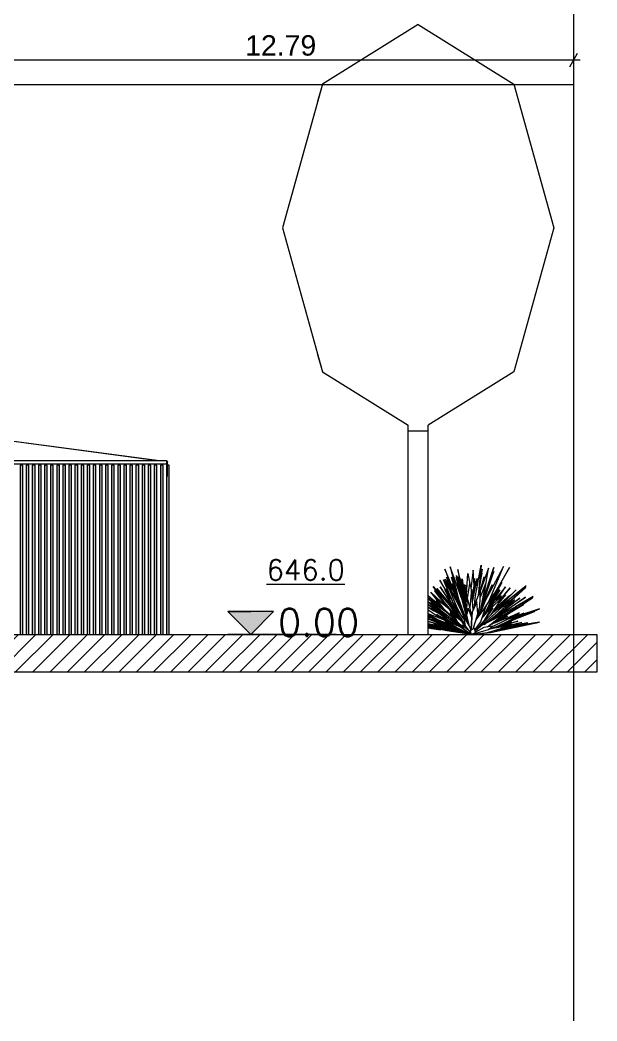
# Model space of a CAD drawing. Header units: millimetres. Extents: x 476571643 to 477489869, y 4620928210 to 4621294454.
# Drawn here: x 477421337 to 477429853, y 4621027485 to 4621042254 of the extents above; entities that cross this region are included whole.
import ezdxf

# ---------------------------------------------------------------- set-up
doc = ezdxf.new("R2010")
doc.units = ezdxf.units.MM
doc.header["$MEASUREMENT"] = 0
doc.set_wipeout_variables(frame=1)
doc.linetypes.add('Wipeout_Contour', pattern=[1000, 0, -1000])
for name, color, linetype, lineweight in [('0_Pen_No__1_Pen_No__250', 7, 'Continuous', 0), ('0_Pen_No__250_Pen_No__142', 142, 'Continuous', 0), ('2D Drafting - General_Pen_No__7_Pen_No__250', 7, 'Continuous', 0), ('2D Drafting - General_Pen_No__7_Pen_No__7', 7, 'Continuous', 0), ('New_._Pen_No__1', 1, 'Continuous', 0), ('New_2D Drafting - General_Pen_No__30_Pen_No__9_Pen_No__9_Pen_No__255', 255, 'Continuous', 0), ('New_2D Drafting - General_Pen_No__30_Pen_No__9_Pen_No__9_Pen_No__7', 7, 'Continuous', 0), ('New_Interior - Furniture _Pen_No__250', 7, 'Continuous', 0), ('New_Interior - Furniture _Pen_No__7', 7, 'Continuous', 0), ('New_Structural - Bearing_Pen_No__1', 1, 'Continuous', 0), ('New_Structural - Bearing_Pen_No__7', 7, 'Continuous', 0), ('zoma_Pen_No__1', 1, 'Continuous', 0), ('zoma_Pen_No__1_Pen_No__142', 142, 'Continuous', 0)]:
    doc.layers.add(name, color=color, linetype=linetype, lineweight=lineweight)
doc.layers.add('New_Interior - Furniture', color=7, linetype='Continuous')
doc.layers.add('zoma', color=7, linetype='Continuous')
doc.styles.add('GENERATED_STYLE_2', font='arial.ttf')
doc.linetypes.add('Break', pattern='A,0,[1,a-5 saxl бѓ’бѓђбѓ¦бѓ”бѓ‘бѓ”бѓ‘бѓ\x98_1.Shx,S=15.679026,R=0,X=0,Y=0],-1975.557214,0', length=1975.557214)
doc.dimstyles.new('GENERATED_STYLE__5', dxfattribs={"dimtxt": 300, "dimasz": 152, "dimexe": 0.18, "dimexo": 3, "dimgap": 0.09, "dimtad": 1, "dimtih": 1, "dimtoh": 1, "dimlfac": 0.001, "dimzin": 0, "dimdsep": 46, "dimtxsty": 'GENERATED_STYLE_2', "dimblk": 'ARROWHEAD_2', "dimblk1": 'ARROWHEAD_2', "dimblk2": 'ARROWHEAD_2', "dimcen": 0.09, "dimclrd": 1, "dimclre": 1, "dimclrt": 1, "dimadec": 0, "dimazin": 0, "dimtfac": 1, "dimtdec": 4, "dimtmove": 0, "dimatfit": 3, "dimfxl": 1, "dimtolj": 1, "dimtzin": 0, "dimarcsym": 0})

# ---------------------------------------------------------------- blocks, each defined once
blk = doc.blocks.new('*D1729', base_point=(476844527, 4621385791))
at = {"layer": 'zoma_Pen_No__1', "color": 1, "linetype": 'Continuous', "lineweight": 0, "transparency": 16777216}
for p, q in [((477420897, 4621041765), (477420782, 4621041565)), ((477420840, 4621041515), (477420840, 4621041815)), ((477429451, 4621041565), (477429567, 4621041765)), ((477429509, 4621041515), (477429509, 4621041815)), ((477420742, 4621041665), (477420840, 4621041665)), ((477420840, 4621041665), (477429509, 4621041665)), ((477429509, 4621041665), (477429607, 4621041665))]:
    blk.add_line(p, q, dxfattribs=at)
at = {"layer": 'zoma_Pen_No__1', "color": 1, "lineweight": 0, "transparency": 16777216, "insert": (477424661, 4621041725), "char_height": 300, "attachment_point": 7, "style": 'GENERATED_STYLE_2'}
blk.add_mtext('\\A1;{\\pql;\\fArial CYR|b0|i0|c204|p34;12.79}', dxfattribs=at)
blk = doc.blocks.new('ARROWHEAD_2')
at = {"color": 0, "linetype": 'Continuous', "lineweight": 0}
for p, q in [((0, 0), (-1, 0)), ((-0.378, -0.655), (0.378, 0.655))]:
    blk.add_line(p, q, dxfattribs=at)

msp = doc.modelspace()

# ---------------------------------------------------------------- hatches: boundary and pattern name
at = {"layer": '0_Pen_No__250_Pen_No__142', "linetype": 'Continuous', "lineweight": 0}
msp.add_hatch(color=142, dxfattribs=at).paths.add_polyline_path([(477424742.644, 4621033187.156), (477425080.172, 4621033524.85), (477424404.95, 4621033524.685)])
at = {"layer": '2D Drafting - General_Pen_No__7_Pen_No__7', "linetype": 'Continuous', "lineweight": 0}
h = msp.add_hatch(dxfattribs=at)
h.set_pattern_fill('MASONRY_BLOCK', style=0, pattern_type=2)
h.set_pattern_definition([(45, (476844527.15, 4621385791.04), (-127.279217, 127.279217), [])])
h.paths.add_polyline_path([(477397447.492, 4621030330.28), (477397447.492, 4621030887.514), (477403139.915, 4621030886.115), (477420839.514, 4621033186.771), (477429853.107, 4621033186.771), (477429853.107, 4621032629.786), (477420818.788, 4621032629.786), (477403139.717, 4621030330.273)])
at = {"layer": 'New_2D Drafting - General_Pen_No__30_Pen_No__9_Pen_No__9_Pen_No__255', "linetype": 'Continuous', "lineweight": 0}
for points in [[(477421378.56, 4621035686.115), (477421338.56, 4621035686.115), (477421338.56, 4621033186.127), (477421378.56, 4621033186.127)], [(477421468.56, 4621035686.115), (477421428.56, 4621035686.115), (477421428.56, 4621033186.127), (477421468.56, 4621033186.127)], [(477421558.56, 4621035686.115), (477421518.56, 4621035686.115), (477421518.56, 4621033186.127), (477421558.56, 4621033186.127)], [(477421648.56, 4621035686.115), (477421608.56, 4621035686.115), (477421608.56, 4621033186.127), (477421648.56, 4621033186.127)], [(477421738.56, 4621035686.115), (477421698.56, 4621035686.115), (477421698.56, 4621033186.127), (477421738.56, 4621033186.127)], [(477421828.56, 4621035686.115), (477421788.56, 4621035686.115), (477421788.56, 4621033186.127), (477421828.56, 4621033186.127)], [(477421918.56, 4621035686.115), (477421878.56, 4621035686.115), (477421878.56, 4621033186.127), (477421918.56, 4621033186.127)], [(477422008.56, 4621035686.115), (477421968.56, 4621035686.115), (477421968.56, 4621033186.127), (477422008.56, 4621033186.127)], [(477422098.56, 4621035686.115), (477422058.56, 4621035686.115), (477422058.56, 4621033186.127), (477422098.56, 4621033186.127)], [(477422188.56, 4621035686.115), (477422148.56, 4621035686.115), (477422148.56, 4621033186.127), (477422188.56, 4621033186.127)], [(477422278.56, 4621035686.115), (477422238.56, 4621035686.115), (477422238.56, 4621033186.127), (477422278.56, 4621033186.127)], [(477422368.56, 4621035686.115), (477422328.56, 4621035686.115), (477422328.56, 4621033186.127), (477422368.56, 4621033186.127)], [(477422458.56, 4621035686.115), (477422418.56, 4621035686.115), (477422418.56, 4621033186.127), (477422458.56, 4621033186.127)], [(477422548.56, 4621035686.115), (477422508.56, 4621035686.115), (477422508.56, 4621033186.127), (477422548.56, 4621033186.127)], [(477422638.56, 4621035686.115), (477422598.56, 4621035686.115), (477422598.56, 4621033186.127), (477422638.56, 4621033186.127)], [(477422728.56, 4621035686.115), (477422688.56, 4621035686.115), (477422688.56, 4621033186.127), (477422728.56, 4621033186.127)], [(477422818.56, 4621035686.115), (477422778.56, 4621035686.115), (477422778.56, 4621033186.127), (477422818.56, 4621033186.127)], [(477422908.56, 4621035686.115), (477422868.56, 4621035686.115), (477422868.56, 4621033186.127), (477422908.56, 4621033186.127)], [(477422998.56, 4621035686.115), (477422958.56, 4621035686.115), (477422958.56, 4621033186.127), (477422998.56, 4621033186.127)], [(477423088.56, 4621035686.115), (477423048.56, 4621035686.115), (477423048.56, 4621033186.127), (477423088.56, 4621033186.127)], [(477423178.56, 4621035686.115), (477423138.56, 4621035686.115), (477423138.56, 4621033186.127), (477423178.56, 4621033186.127)], [(477423268.56, 4621035686.115), (477423228.56, 4621035686.115), (477423228.56, 4621033186.127), (477423268.56, 4621033186.127)], [(477423358.56, 4621035686.115), (477423318.56, 4621035686.115), (477423318.56, 4621033186.127), (477423358.56, 4621033186.127)]]:
    msp.add_hatch(color=255, dxfattribs=at).paths.add_polyline_path(points)

# ---------------------------------------------------------------- linework, layer by layer
at = {"layer": '0_Pen_No__1_Pen_No__250', "color": 7, "linetype": 'Continuous', "lineweight": 0, "flags": 128}
for points in [[(477424742.644, 4621033187.156), (477424404.95, 4621033524.685), (477424742.561, 4621033524.767)], [(477424742.644, 4621033187.156), (477425080.172, 4621033524.85), (477424742.561, 4621033524.767)], [(477426005.033, 4621033187.464), (477424405.033, 4621033187.074)]]:
    msp.add_lwpolyline(points, dxfattribs=at)
at = {"layer": '0_Pen_No__250_Pen_No__142', "color": 142, "linetype": 'Continuous', "lineweight": 0, "flags": 128}
msp.add_lwpolyline([(477424742.644, 4621033187.156), (477425080.172, 4621033524.85), (477424404.95, 4621033524.685)], close=True, dxfattribs=at)
at = {"layer": '2D Drafting - General_Pen_No__7_Pen_No__250', "color": 7, "linetype": 'Continuous', "lineweight": 0, "flags": 128}
msp.add_lwpolyline([(477397447.492, 4621030330.28), (477397447.492, 4621030887.514), (477403139.915, 4621030886.115), (477420839.514, 4621033186.771), (477429853.107, 4621033186.771), (477429853.107, 4621032629.786), (477420818.788, 4621032629.786), (477403139.717, 4621030330.273)], close=True, dxfattribs=at)
at = {"layer": 'New_2D Drafting - General_Pen_No__30_Pen_No__9_Pen_No__9_Pen_No__7', "color": 7, "linetype": 'Continuous', "lineweight": 0, "flags": 128}
for points in [[(477421378.56, 4621035686.115), (477421338.56, 4621035686.115), (477421338.56, 4621033186.127), (477421378.56, 4621033186.127)], [(477421468.56, 4621035686.115), (477421428.56, 4621035686.115), (477421428.56, 4621033186.127), (477421468.56, 4621033186.127)], [(477421558.56, 4621035686.115), (477421518.56, 4621035686.115), (477421518.56, 4621033186.127), (477421558.56, 4621033186.127)], [(477421648.56, 4621035686.115), (477421608.56, 4621035686.115), (477421608.56, 4621033186.127), (477421648.56, 4621033186.127)], [(477421738.56, 4621035686.115), (477421698.56, 4621035686.115), (477421698.56, 4621033186.127), (477421738.56, 4621033186.127)], [(477421828.56, 4621035686.115), (477421788.56, 4621035686.115), (477421788.56, 4621033186.127), (477421828.56, 4621033186.127)], [(477421918.56, 4621035686.115), (477421878.56, 4621035686.115), (477421878.56, 4621033186.127), (477421918.56, 4621033186.127)], [(477422008.56, 4621035686.115), (477421968.56, 4621035686.115), (477421968.56, 4621033186.127), (477422008.56, 4621033186.127)], [(477422098.56, 4621035686.115), (477422058.56, 4621035686.115), (477422058.56, 4621033186.127), (477422098.56, 4621033186.127)], [(477422188.56, 4621035686.115), (477422148.56, 4621035686.115), (477422148.56, 4621033186.127), (477422188.56, 4621033186.127)], [(477422278.56, 4621035686.115), (477422238.56, 4621035686.115), (477422238.56, 4621033186.127), (477422278.56, 4621033186.127)], [(477422368.56, 4621035686.115), (477422328.56, 4621035686.115), (477422328.56, 4621033186.127), (477422368.56, 4621033186.127)], [(477422458.56, 4621035686.115), (477422418.56, 4621035686.115), (477422418.56, 4621033186.127), (477422458.56, 4621033186.127)], [(477422548.56, 4621035686.115), (477422508.56, 4621035686.115), (477422508.56, 4621033186.127), (477422548.56, 4621033186.127)], [(477422638.56, 4621035686.115), (477422598.56, 4621035686.115), (477422598.56, 4621033186.127), (477422638.56, 4621033186.127)], [(477422728.56, 4621035686.115), (477422688.56, 4621035686.115), (477422688.56, 4621033186.127), (477422728.56, 4621033186.127)], [(477422818.56, 4621035686.115), (477422778.56, 4621035686.115), (477422778.56, 4621033186.127), (477422818.56, 4621033186.127)], [(477422908.56, 4621035686.115), (477422868.56, 4621035686.115), (477422868.56, 4621033186.127), (477422908.56, 4621033186.127)], [(477422998.56, 4621035686.115), (477422958.56, 4621035686.115), (477422958.56, 4621033186.127), (477422998.56, 4621033186.127)], [(477423088.56, 4621035686.115), (477423048.56, 4621035686.115), (477423048.56, 4621033186.127), (477423088.56, 4621033186.127)], [(477423178.56, 4621035686.115), (477423138.56, 4621035686.115), (477423138.56, 4621033186.127), (477423178.56, 4621033186.127)], [(477423268.56, 4621035686.115), (477423228.56, 4621035686.115), (477423228.56, 4621033186.127), (477423268.56, 4621033186.127)], [(477423358.56, 4621035686.115), (477423318.56, 4621035686.115), (477423318.56, 4621033186.127), (477423358.56, 4621033186.127)]]:
    msp.add_lwpolyline(points, close=True, dxfattribs=at)
at = {"layer": 'New_Interior - Furniture _Pen_No__250', "color": 7, "linetype": 'Continuous', "lineweight": 0}
for p, q in [((477421017.8, 4621036071.607), (477423396.249, 4621035756.118)), ((477421019.302, 4621036068.381), (477423373.434, 4621035756.118))]:
    msp.add_line(p, q, dxfattribs=at)
at = {"layer": 'New_Interior - Furniture _Pen_No__7', "color": 7, "linetype": 'Continuous', "lineweight": 0}
for p, q in [((477427213.795, 4621042186.115), (477425799.582, 4621041307.436)), ((477427213.795, 4621042186.115), (477428628.009, 4621041307.436)), ((477425799.582, 4621041307.436), (477425213.795, 4621039186.115)), ((477425799.582, 4621041307.436), (477425729.652, 4621041054.198)), ((477428628.009, 4621041307.436), (477429213.795, 4621039186.115)), ((477425213.795, 4621039186.115), (477425799.582, 4621037064.795)), ((477429213.795, 4621039186.115), (477428628.009, 4621037064.795)), ((477425729.652, 4621037318.032), (477425799.582, 4621037064.795)), ((477425799.582, 4621037064.795), (477427068.315, 4621036276.505)), ((477428628.009, 4621037064.795), (477427359.276, 4621036276.505)), ((477427063.795, 4621036186.115), (477427068.315, 4621036276.505)), ((477427363.795, 4621036186.115), (477427359.276, 4621036276.505)), ((477427066.074, 4621036186.115), (477427063.795, 4621036186.115)), ((477427063.795, 4621033186.115), (477427063.795, 4621036186.115)), ((477427072.841, 4621036186.115), (477427066.074, 4621036186.115)), ((477427083.891, 4621036186.115), (477427072.841, 4621036186.115)), ((477427098.889, 4621036186.115), (477427083.891, 4621036186.115)), ((477427117.377, 4621036186.115), (477427098.889, 4621036186.115)), ((477427138.795, 4621036186.115), (477427117.377, 4621036186.115)), ((477427162.492, 4621036186.115), (477427138.795, 4621036186.115)), ((477427187.748, 4621036186.115), (477427162.492, 4621036186.115)), ((477427213.795, 4621036186.115), (477427187.748, 4621036186.115)), ((477427239.842, 4621036186.115), (477427213.795, 4621036186.115)), ((477427265.098, 4621036186.115), (477427239.842, 4621036186.115)), ((477427288.795, 4621036186.115), (477427265.098, 4621036186.115)), ((477427310.213, 4621036186.115), (477427288.795, 4621036186.115)), ((477427328.702, 4621036186.115), (477427310.213, 4621036186.115)), ((477427343.699, 4621036186.115), (477427328.702, 4621036186.115)), ((477427354.749, 4621036186.115), (477427343.699, 4621036186.115)), ((477427361.516, 4621036186.115), (477427354.749, 4621036186.115)), ((477427363.795, 4621036186.115), (477427361.516, 4621036186.115)), ((477427363.795, 4621033186.115), (477427363.795, 4621036186.115)), ((477427861.161, 4621033696.82), (477427686.986, 4621034187.437)), ((477427686.986, 4621034187.437), (477427810.448, 4621033712.255)), ((477428058.364, 4621033756.433), (477428145.974, 4621034209.841)), ((477428145.974, 4621034209.841), (477428101.123, 4621033764.522)), ((477428330.968, 4621034174.642), (477428171.25, 4621033712.671)), ((477428173.067, 4621033700.872), (477428330.968, 4621034174.642)), ((477428474.329, 4621034192.627), (477428203.733, 4621033682.99)), ((477428259.78, 4621033683.23), (477428474.329, 4621034192.627)), ((477428560.347, 4621034177.245), (477428372.952, 4621033850.288)), ((477428388.186, 4621033873.575), (477428560.347, 4621034177.245)), ((477427737.136, 4621033851.115), (477427609.064, 4621034152.782)), ((477427609.064, 4621034152.782), (477427715.921, 4621033867.151)), ((477427812.361, 4621033675.724), (477427631.083, 4621034035.549)), ((477427631.083, 4621034035.549), (477427709.029, 4621033814.785)), ((477427841.11, 4621033580.196), (477427704.851, 4621034032.949)), ((477427704.851, 4621034032.949), (477427773, 4621033856.384)), ((477427867.492, 4621033722.484), (477427774.123, 4621034029.221)), ((477427774.123, 4621034029.221), (477427824.069, 4621033801.3)), ((477427804.912, 4621033928.075), (477427781.681, 4621034056.557)), ((477427781.681, 4621034056.557), (477427845.322, 4621033851.93)), ((477427897.221, 4621033741.329), (477427796.916, 4621034145.425)), ((477427796.916, 4621034145.425), (477427865.701, 4621033728.368)), ((477427810.766, 4621033963.039), (477427801.418, 4621034039.991)), ((477427801.418, 4621034039.991), (477427826.812, 4621033964.161)), ((477427928.531, 4621033778.514), (477427947.995, 4621034089.766)), ((477427947.995, 4621034089.766), (477427974.42, 4621033933.657)), ((477428025.033, 4621034136.684), (477427990.034, 4621033867.586)), ((477428040.223, 4621033912.246), (477428025.033, 4621034136.684)), ((477428104.907, 4621033774.699), (477428158.845, 4621034150.693)), ((477428109.607, 4621033787.341), (477428155.142, 4621034092.988)), ((477428158.845, 4621034150.693), (477428119.976, 4621033951.713)), ((477428252.52, 4621034164.341), (477428134.898, 4621033838.959)), ((477428135.134, 4621033843.414), (477428189.416, 4621034037.125)), ((477428155.142, 4621034092.988), (477428139.628, 4621034016.738)), ((477428189.416, 4621034037.125), (477428173.49, 4621033945.717)), ((477428173.969, 4621033651.818), (477428328.628, 4621034118.364)), ((477428182.29, 4621033744.603), (477428252.52, 4621034164.341)), ((477428328.628, 4621034118.364), (477428204.425, 4621033794.957)), ((477427612.883, 4621033648.355), (477427435.029, 4621033897.176)), ((477427435.029, 4621033897.176), (477427670.191, 4621033624.998)), ((477427694.482, 4621033717.189), (477427534.482, 4621033991.729)), ((477427534.482, 4621033991.729), (477427662.107, 4621033764.623)), ((477427711.113, 4621033636.639), (477427539.285, 4621033892.388)), ((477427539.285, 4621033892.388), (477427710.963, 4621033614.987)), ((477427735.682, 4621033642.906), (477427588.315, 4621033994.076)), ((477427588.315, 4621033994.076), (477427676.132, 4621033845.885)), ((477427839.063, 4621033566.353), (477427611.142, 4621034001.8)), ((477427611.142, 4621034001.8), (477427784.553, 4621033585.773)), ((477427667.603, 4621033932.114), (477427636.243, 4621033993.22)), ((477427636.243, 4621033993.22), (477427688.98, 4621033853.088)), ((477427773.366, 4621033805.294), (477427713.242, 4621033934.937)), ((477427713.242, 4621033934.937), (477427754.255, 4621033791.059)), ((477427832.173, 4621034003.386), (477427831.505, 4621034012.165)), ((477427831.505, 4621034012.165), (477427882.063, 4621033857.476)), ((477427899.976, 4621033677.762), (477427843.412, 4621033890.569)), ((477427843.412, 4621033890.569), (477427880.869, 4621033662.983)), ((477427882.109, 4621033905.755), (477427862.595, 4621034006.646)), ((477427862.595, 4621034006.646), (477427902.927, 4621033697.606)), ((477427932.947, 4621033670.23), (477427881.454, 4621033912.307)), ((477427881.454, 4621033912.307), (477427925.26, 4621033474.305)), ((477427917.584, 4621033839.747), (477427899.583, 4621033926.226)), ((477427899.583, 4621033926.226), (477427904.759, 4621033815.701)), ((477427921.299, 4621033914.336), (477427916.601, 4621033820.021)), ((477427933.826, 4621033863.186), (477427921.299, 4621033914.336)), ((477427941.838, 4621033721.095), (477427975.158, 4621033938.468)), ((477427975.158, 4621033938.468), (477427998.925, 4621033825.221)), ((477428064.653, 4621033975.641), (477428013.04, 4621033757.965)), ((477428014.729, 4621033765.088), (477428048.466, 4621033959.831)), ((477428016.674, 4621033670.471), (477428083.983, 4621034013.219)), ((477428037.361, 4621033954.533), (477428046.873, 4621034013.708)), ((477428046.873, 4621034013.708), (477428050.715, 4621033916.859)), ((477428048.466, 4621033959.831), (477428050.219, 4621033914.766)), ((477428067.432, 4621033928.942), (477428064.653, 4621033975.641)), ((477428083.983, 4621034013.219), (477428081.662, 4621033877.006)), ((477428207.923, 4621033937.165), (477428129.469, 4621033736.211)), ((477428143.574, 4621033576.573), (477428207.923, 4621033937.165)), ((477428160.727, 4621033601.547), (477428305.773, 4621033918.392)), ((477428446.959, 4621033956.184), (477428212.498, 4621033516.573)), ((477428305.773, 4621033918.392), (477428242.909, 4621033756.772)), ((477428243.796, 4621033575.942), (477428405.92, 4621033900.684)), ((477428500.842, 4621033888.751), (477428307.528, 4621033650.468)), ((477428405.92, 4621033900.684), (477428328.487, 4621033782.319)), ((477428371.748, 4621033684.412), (477428500.842, 4621033888.751)), ((477428385.838, 4621033860.46), (477428446.959, 4621033956.184)), ((477428805.852, 4621033905.54), (477428385.958, 4621033567.329)), ((477428574.032, 4621033876.612), (477428418.774, 4621033700.423)), ((477428455.886, 4621033728.294), (477428574.032, 4621033876.612)), ((477428608.328, 4621033712.001), (477428805.852, 4621033905.54)), ((477428639.082, 4621033735.893), (477428801.423, 4621033880.218)), ((477428801.423, 4621033880.218), (477428658.56, 4621033761.219)), ((477427656.77, 4621033501.864), (477427363.795, 4621033760.548)), ((477427363.795, 4621033756.179), (477427523.7, 4621033607.454)), ((477427363.795, 4621033729.388), (477427491.037, 4621033629.148)), ((477427535.122, 4621033645.593), (477427399.063, 4621033811.12)), ((477427399.063, 4621033811.12), (477427623.482, 4621033606.131)), ((477427645.608, 4621033588.42), (477427455.128, 4621033836.691)), ((477427455.128, 4621033836.691), (477427568.753, 4621033710.093)), ((477427555.714, 4621033728.335), (477427470.192, 4621033831.155)), ((477427470.192, 4621033831.155), (477427550.44, 4621033730.497)), ((477427574.608, 4621033735.627), (477427487.05, 4621033867.785)), ((477427487.05, 4621033867.785), (477427645.781, 4621033677.425)), ((477427707.897, 4621033530.14), (477427539.248, 4621033735.892)), ((477427539.248, 4621033735.892), (477427705.609, 4621033538.122)), ((477427571.276, 4621033739.483), (477427555.079, 4621033763.451)), ((477427555.079, 4621033763.451), (477427559.938, 4621033757.769)), ((477427595.675, 4621033737.515), (477427578.786, 4621033760.066)), ((477427578.786, 4621033760.066), (477427589.028, 4621033745.487)), ((477427720.326, 4621033618.145), (477427607.494, 4621033844.64)), ((477427607.494, 4621033844.64), (477427720.518, 4621033679.042)), ((477427686.19, 4621033760.843), (477427629.778, 4621033860.997)), ((477427629.778, 4621033860.997), (477427703.863, 4621033718.731)), ((477427663.491, 4621033770.366), (477427642.768, 4621033817.811)), ((477427642.768, 4621033817.811), (477427681.628, 4621033761.428)), ((477427720.163, 4621033793.513), (477427715.269, 4621033807.376)), ((477427715.269, 4621033807.376), (477427785.1, 4621033681.023)), ((477427825.988, 4621033630.443), (477427743.095, 4621033804.564)), ((477427743.095, 4621033804.564), (477427796.33, 4621033647.994)), ((477427841.259, 4621033752.88), (477427840.702, 4621033757.267)), ((477427840.702, 4621033757.267), (477427914.219, 4621033584.698)), ((477427843.18, 4621033858.817), (477427842.317, 4621033870.148)), ((477427886.073, 4621033730.069), (477427900.263, 4621033686.034)), ((477427906.167, 4621033856.324), (477427904.373, 4621033804.563)), ((477427942.95, 4621033728.345), (477427906.167, 4621033856.324)), ((477427935.879, 4621033744.963), (477427924.693, 4621033459.847)), ((477428008.571, 4621033453.821), (477427935.879, 4621033744.963)), ((477428002.11, 4621033857.003), (477427975.129, 4621033587.763)), ((477428026.006, 4621033550.947), (477428002.11, 4621033857.003)), ((477428007.948, 4621033782.227), (477428023.775, 4621033706.811)), ((477428038.654, 4621033577.671), (477428058.364, 4621033756.433)), ((477428135.909, 4621033858.09), (477428042.749, 4621033607.506)), ((477428122.108, 4621033596.918), (477428135.909, 4621033858.09)), ((477428330.891, 4621033787.839), (477428161.793, 4621033539.086)), ((477428202.935, 4621033804.318), (477428185.318, 4621033762.7)), ((477428221.821, 4621033840.254), (477428227.904, 4621033863.302)), ((477428222.51, 4621033538.939), (477428330.891, 4621033787.839)), ((477428227.904, 4621033863.302), (477428224.609, 4621033855.519)), ((477428444.947, 4621033756.098), (477428244.265, 4621033559.564)), ((477428263.206, 4621033578.114), (477428394.189, 4621033814.388)), ((477428272.909, 4621033587.616), (477428357.892, 4621033741.905)), ((477428470.181, 4621033749.645), (477428276.342, 4621033562.01)), ((477428285.034, 4621033473.099), (477428470.181, 4621033749.645)), ((477428394.189, 4621033814.388), (477428305.186, 4621033690.363)), ((477428357.892, 4621033741.905), (477428343.349, 4621033722.68)), ((477428417.601, 4621033846.342), (477428350.217, 4621033731.76)), ((477428563.35, 4621033758.381), (477428358.865, 4621033583.378)), ((477428379.159, 4621033488.818), (477428671.946, 4621033761.426)), ((477428388.626, 4621033804.353), (477428417.601, 4621033846.342)), ((477428671.946, 4621033761.426), (477428398.142, 4621033548.706)), ((477428403.725, 4621033685.317), (477428444.947, 4621033756.098)), ((477428404.304, 4621033473.57), (477428799.249, 4621033738.231)), ((477428505.078, 4621033771.768), (477428411.422, 4621033661.88)), ((477428516.255, 4621033810.217), (477428419.466, 4621033700.554)), ((477428423.256, 4621033679.556), (477428505.078, 4621033771.768)), ((477428441.468, 4621033612.04), (477428563.35, 4621033758.381)), ((477428799.249, 4621033738.231), (477428442.786, 4621033486.928)), ((477428463.077, 4621033742.769), (477428516.255, 4621033810.217)), ((477428900.733, 4621033731.053), (477428467.741, 4621033496.563)), ((477428469.216, 4621033748.205), (477428491.133, 4621033777.516)), ((477428491.133, 4621033777.516), (477428487.002, 4621033773.115)), ((477428504.935, 4621033466.817), (477428900.733, 4621033731.053)), ((477428659.709, 4621033846.807), (477428520.754, 4621033707.237)), ((477428533.219, 4621033722.203), (477428659.709, 4621033846.807)), ((477428911.319, 4621033746.331), (477428650.578, 4621033595.58)), ((477428821.087, 4621033687.92), (477428911.319, 4621033746.331)), ((477427363.795, 4621033726.537), (477427422.316, 4621033680.095)), ((477427363.795, 4621033726.209), (477427612.325, 4621033530.366)), ((477427599.807, 4621033502.244), (477427363.795, 4621033716.774)), ((477427458.048, 4621033626.976), (477427363.795, 4621033712.067)), ((477427363.795, 4621033676.991), (477427477.696, 4621033597.253)), ((477427382.698, 4621033655.388), (477427363.795, 4621033671.673)), ((477427363.795, 4621033668.496), (477427510.725, 4621033566.607)), ((477427632.773, 4621033438.926), (477427363.795, 4621033664.403)), ((477427363.795, 4621033630.345), (477427555.178, 4621033496.487)), ((477427589.585, 4621033470.689), (477427363.795, 4621033629.936)), ((477427453.069, 4621033535.322), (477427363.795, 4621033592.593)), ((477427363.795, 4621033592.236), (477427447.086, 4621033538.574)), ((477427363.795, 4621033583.836), (477427537.975, 4621033489.183)), ((477427682.37, 4621033407.347), (477427404.635, 4621033665.042)), ((477427404.635, 4621033665.042), (477427479.058, 4621033612.002)), ((477427424.51, 4621033587.88), (477427543.497, 4621033513.763)), ((477427434.931, 4621033697.738), (477427425.37, 4621033708.128)), ((477427425.37, 4621033708.128), (477427524.108, 4621033631.218)), ((477427522.24, 4621033509.303), (477427429.118, 4621033583.864)), ((477427513.204, 4621033608.474), (477427429.908, 4621033686.16)), ((477427429.908, 4621033686.16), (477427748.646, 4621033418.687)), ((477427599.832, 4621033552.137), (477427474.534, 4621033682.99)), ((477427474.534, 4621033682.99), (477427565.448, 4621033603.499)), ((477427607.028, 4621033545.784), (477427481.909, 4621033719.454)), ((477427481.909, 4621033719.454), (477427666.785, 4621033571.469)), ((477427498.714, 4621033628.421), (477427484.213, 4621033644.18)), ((477427634.496, 4621033618.117), (477427625.713, 4621033630.405)), ((477427720.645, 4621033580.58), (477427628.046, 4621033704.097)), ((477427628.046, 4621033704.097), (477427727.467, 4621033554.572)), ((477427700.194, 4621033539.538), (477427634.496, 4621033618.117)), ((477427755.998, 4621033442.49), (477427634.627, 4621033617.961)), ((477427848.893, 4621033430.443), (477427659.993, 4621033683.182)), ((477427659.993, 4621033683.182), (477427788.094, 4621033466.48)), ((477427668.182, 4621033650.561), (477427706.3, 4621033604.848)), ((477427670.191, 4621033624.998), (477427840.042, 4621033395.961)), ((477427782.285, 4621033532.84), (477427675.643, 4621033679.662)), ((477427675.643, 4621033679.662), (477427716.122, 4621033608.085)), ((477427713.313, 4621033696.21), (477427699.145, 4621033716.699)), ((477427699.145, 4621033716.699), (477427705.805, 4621033700.599)), ((477427786.232, 4621033551.426), (477427722.491, 4621033665.596)), ((477427722.491, 4621033665.596), (477427797.812, 4621033536.036)), ((477427771.156, 4621033558.373), (477427729.729, 4621033652.159)), ((477427729.729, 4621033652.159), (477427730.953, 4621033650.44)), ((477427732.857, 4621033647.766), (477427734.771, 4621033645.078)), ((477427772.437, 4621033555.322), (477427737.266, 4621033639.132)), ((477427890.52, 4621033412.822), (477427759.389, 4621033587.102)), ((477427759.389, 4621033587.102), (477427795.153, 4621033502.345)), ((477427784.553, 4621033585.773), (477427841.446, 4621033478.044)), ((477427810.448, 4621033712.255), (477427921.285, 4621033397.257)), ((477427818.507, 4621033605.624), (477427836.484, 4621033575.289)), ((477427837.315, 4621033573.255), (477427826.667, 4621033628.187)), ((477427954.403, 4621033342.508), (477427861.161, 4621033696.82)), ((477427879.028, 4621033674.167), (477427867.492, 4621033722.484)), ((477427888.459, 4621033593.09), (477427919.987, 4621033527.03)), ((477427901.139, 4621033711.304), (477427899.335, 4621033659.248)), ((477427899.335, 4621033659.248), (477427913.953, 4621033587.361)), ((477428081.059, 4621033667.273), (477428011.195, 4621033519.652)), ((477428023.775, 4621033706.811), (477428023.762, 4621033706.567)), ((477428042.749, 4621033607.506), (477428039.635, 4621033579.744)), ((477428217.249, 4621033612.843), (477428063.162, 4621033405.507)), ((477428093.205, 4621033490.437), (477428081.059, 4621033667.273)), ((477428092.489, 4621033500.861), (477428122.108, 4621033596.918)), ((477428203.733, 4621033682.99), (477428118.763, 4621033480.323)), ((477428138.722, 4621033372.76), (477428217.249, 4621033612.843)), ((477428171.183, 4621033695.41), (477428150.471, 4621033615.217)), ((477428157.926, 4621033656.994), (477428173.067, 4621033700.872)), ((477428159.264, 4621033576.923), (477428164.849, 4621033670.887)), ((477428186.84, 4621033642.696), (477428160.557, 4621033598.671)), ((477428161.834, 4621033620.167), (477428173.969, 4621033651.818)), ((477428171.25, 4621033712.671), (477428163.972, 4621033690.874)), ((477428165.912, 4621033701.745), (477428175.462, 4621033724.855)), ((477428166.907, 4621033705.518), (477428166.456, 4621033704.798)), ((477428166.812, 4621033703.925), (477428166.907, 4621033705.518)), ((477428193.977, 4621033473.642), (477428321.993, 4621033632.174)), ((477428199.558, 4621033404.151), (477428302.852, 4621033582.576)), ((477428321.993, 4621033632.174), (477428267.287, 4621033548.094)), ((477428302.852, 4621033582.576), (477428296.076, 4621033575.797)), ((477428306.303, 4621033504.867), (477428481.342, 4621033673.654)), ((477428505.425, 4621033662.133), (477428317.671, 4621033505.425)), ((477428328.443, 4621033362.056), (477428673.652, 4621033584.247)), ((477428481.342, 4621033673.654), (477428335.156, 4621033520.019)), ((477428356.575, 4621033504.759), (477428505.425, 4621033662.133)), ((477428358.305, 4621033472.376), (477428714.219, 4621033725.646)), ((477428363.177, 4621033396.789), (477428679.844, 4621033591.071)), ((477428714.219, 4621033725.646), (477428395.058, 4621033471.889)), ((477428428.445, 4621033710.727), (477428413.234, 4621033694.521)), ((477428679.844, 4621033591.071), (477428432.83, 4621033450.178)), ((477428553.188, 4621033701.182), (477428457.304, 4621033611.256)), ((477428475.168, 4621033630.143), (477428553.188, 4621033701.182)), ((477428639.697, 4621033697.349), (477428482.511, 4621033585.046)), ((477428611.152, 4621033679.508), (477428489.508, 4621033591.561)), ((477428499.752, 4621033573.03), (477428639.697, 4621033697.349)), ((477428519.302, 4621033613.102), (477428544.506, 4621033640.627)), ((477428544.506, 4621033640.627), (477428537.117, 4621033635.889)), ((477428597.217, 4621033666.999), (477428611.152, 4621033679.508)), ((477428598.105, 4621033529.017), (477428768.001, 4621033632.344)), ((477428673.652, 4621033584.247), (477428637.001, 4621033564.786)), ((477428679.031, 4621033583.044), (477428723.425, 4621033609.675)), ((477428768.001, 4621033632.344), (477428690.538, 4621033589.947)), ((477428723.425, 4621033609.675), (477428694.663, 4621033593.48)), ((477427507.999, 4621033450.073), (477427363.795, 4621033545.47)), ((477427406.145, 4621033517.454), (477427363.795, 4621033544.756)), ((477427363.795, 4621033498.957), (477427581.45, 4621033407.398)), ((477427501.089, 4621033409.424), (477427363.795, 4621033486.512)), ((477427421.632, 4621033454.038), (477427363.795, 4621033480.015)), ((477427363.795, 4621033478.286), (477427464.504, 4621033429.966)), ((477427363.795, 4621033463.628), (477427540.18, 4621033393.99)), ((477427775.244, 4621033286.403), (477427363.795, 4621033458.018)), ((477427363.795, 4621033457.293), (477427733.366, 4621033293.463)), ((477427520.279, 4621033379.656), (477427363.795, 4621033451.786)), ((477427383.151, 4621033424.726), (477427363.795, 4621033433.388)), ((477427694.514, 4621033399.615), (477427412.693, 4621033579.053)), ((477427412.693, 4621033579.053), (477427653.293, 4621033406.46)), ((477427736.685, 4621033320.389), (477427484.587, 4621033481.308)), ((477427484.587, 4621033481.308), (477427749.822, 4621033343.543)), ((477427675.403, 4621033359.506), (477427507.999, 4621033450.073)), ((477427621.168, 4621033448.654), (477427544.818, 4621033500.978)), ((477427544.818, 4621033500.978), (477427622.142, 4621033445.694)), ((477427555.178, 4621033496.487), (477427611.081, 4621033457.11)), ((477427615.258, 4621033452.704), (477427589.585, 4621033470.689)), ((477427709.011, 4621033415.058), (477427599.807, 4621033502.244)), ((477427612.325, 4621033530.366), (477427882.804, 4621033287.516)), ((477427722.577, 4621033440.564), (477427656.77, 4621033501.864)), ((477427758.312, 4621033440.459), (477427682.428, 4621033507.073)), ((477427682.428, 4621033507.073), (477427787.855, 4621033376.628)), ((477427705.609, 4621033538.122), (477427792.993, 4621033432.08)), ((477427783.288, 4621033440.016), (477427707.897, 4621033530.14)), ((477427717.246, 4621033476.508), (477427750.336, 4621033450.676)), ((477427728.332, 4621033546.597), (477427718.979, 4621033563.711)), ((477427718.979, 4621033563.711), (477427750.991, 4621033529.245)), ((477427749.91, 4621033418.974), (477427724.309, 4621033455.253)), ((477427865.613, 4621033372.691), (477427740.73, 4621033474.821)), ((477427740.73, 4621033474.821), (477427788.514, 4621033381.431)), ((477427773.635, 4621033553.34), (477427772.437, 4621033555.322)), ((477427779.088, 4621033540.417), (477427772.687, 4621033554.909)), ((477427788.094, 4621033466.48), (477427845.127, 4621033389.444)), ((477427836.484, 4621033575.289), (477427884.214, 4621033458.541)), ((477427881.805, 4621033462.524), (477427839.063, 4621033566.353)), ((477427897.238, 4621033437.011), (477427841.11, 4621033580.196)), ((477427987.667, 4621033287.519), (477427880.958, 4621033463.924)), ((477427880.958, 4621033463.924), (477427909.098, 4621033313.533)), ((477427924.693, 4621033459.847), (477427955.57, 4621033340.579)), ((477427952.299, 4621033574.597), (477427927.275, 4621033466.369)), ((477427927.275, 4621033466.369), (477427959.509, 4621033334.068)), ((477427927.973, 4621033447.176), (477427928.657, 4621033440.342)), ((477428004.582, 4621033437.853), (477427952.299, 4621033574.597)), ((477427997.929, 4621033253.507), (477428004.582, 4621033437.853)), ((477427998.809, 4621033253.975), (477428008.571, 4621033453.821)), ((477428011.195, 4621033519.652), (477428008.172, 4621033455.42)), ((477428317.671, 4621033505.425), (477428054.102, 4621033244.368)), ((477428055.403, 4621033239.154), (477428356.575, 4621033504.759)), ((477428068.019, 4621033412.041), (477428093.205, 4621033490.437)), ((477428094.84, 4621033448.131), (477428143.574, 4621033576.573)), ((477428133.913, 4621033551.11), (477428113.961, 4621033473.861)), ((477428123.897, 4621033492.566), (477428115.813, 4621033481.03)), ((477428465.868, 4621033475.501), (477428158.816, 4621033323.194)), ((477428298.57, 4621033580.166), (477428160.141, 4621033438.244)), ((477428161.793, 4621033539.086), (477428160.68, 4621033536.725)), ((477428222.686, 4621033502.366), (477428160.892, 4621033440.539)), ((477428162.679, 4621033446.002), (477428222.51, 4621033538.939)), ((477428212.498, 4621033516.573), (477428165.696, 4621033445.346)), ((477428172.835, 4621033456.211), (477428169.355, 4621033449.007)), ((477428244.265, 4621033559.564), (477428173.029, 4621033452.682)), ((477428194.21, 4621033482.507), (477428176.595, 4621033456.251)), ((477428186.53, 4621033336.941), (477428379.159, 4621033488.818)), ((477428225.927, 4621033513.209), (477428194.21, 4621033482.507)), ((477428197.183, 4621033402.563), (477428298.57, 4621033580.166)), ((477428205.514, 4621033414.44), (477428320.069, 4621033574.721)), ((477428227.463, 4621033550.313), (477428243.796, 4621033575.942)), ((477428237.011, 4621033300.083), (477428465.868, 4621033475.501)), ((477428395.058, 4621033471.889), (477428250.95, 4621033368.895)), ((477428320.069, 4621033574.721), (477428266.582, 4621033519.925)), ((477428704.61, 4621033499.208), (477428273.529, 4621033328.074)), ((477428292.372, 4621033296.919), (477428704.61, 4621033499.208)), ((477428320.255, 4621033403.273), (477428360.491, 4621033447.184)), ((477428442.786, 4621033486.928), (477428323.373, 4621033406.675)), ((477428332.247, 4621033289.727), (477428859.537, 4621033500.932)), ((477428467.741, 4621033496.563), (477428342.629, 4621033414.371)), ((477428439.474, 4621033503.257), (477428344.956, 4621033430.23)), ((477428385.958, 4621033567.329), (477428351.182, 4621033533.394)), ((477428368.378, 4621033448.327), (477428404.304, 4621033473.57)), ((477428531.455, 4621033460.412), (477428375.337, 4621033392.239)), ((477428383.67, 4621033311.016), (477428688.76, 4621033459.544)), ((477428385.726, 4621033372.615), (477428531.455, 4621033460.412)), ((477428456.655, 4621033440.234), (477428389.098, 4621033398.249)), ((477428440.511, 4621033534.513), (477428408.658, 4621033516.284)), ((477428409.367, 4621033483.266), (477428439.474, 4621033503.257)), ((477428409.96, 4621033414.524), (477428504.935, 4621033466.817)), ((477428430.925, 4621033524.053), (477428440.511, 4621033534.513)), ((477428492.255, 4621033454.024), (477428456.179, 4621033439.938)), ((477428457.582, 4621033428.154), (477428492.255, 4621033454.024)), ((477428590.101, 4621033539.883), (477428459.142, 4621033470.347)), ((477428512.745, 4621033470.028), (477428473.778, 4621033446.81)), ((477428484.532, 4621033455.583), (477428512.745, 4621033470.028)), ((477428508.819, 4621033421.481), (477428706.129, 4621033509.458)), ((477428688.76, 4621033459.544), (477428509.535, 4621033403.483)), ((477428551.15, 4621033372.251), (477428722.813, 4621033446.168)), ((477428673.712, 4621033460.17), (477428556.011, 4621033418.021)), ((477428706.129, 4621033509.458), (477428564.414, 4621033443.552)), ((477428565.3, 4621033421.347), (477428678.297, 4621033480.67)), ((477428601.151, 4621033434.917), (477428574.434, 4621033426.142)), ((477428602.256, 4621033530.722), (477428579.143, 4621033516.358)), ((477428582.545, 4621033427.523), (477428775.59, 4621033504.239)), ((477428594.85, 4621033526.844), (477428602.256, 4621033530.722)), ((477428859.537, 4621033500.932), (477428595.64, 4621033414.21)), ((477428967.509, 4621033550.905), (477428609.842, 4621033421.124)), ((477428633.854, 4621033442.369), (477428673.712, 4621033460.17)), ((477428678.297, 4621033480.67), (477428637.701, 4621033466.375)), ((477428775.59, 4621033504.239), (477428650.099, 4621033451.714)), ((477429003.741, 4621033567.134), (477428661.67, 4621033454.792)), ((477428703.215, 4621033437.729), (477428931.577, 4621033527.031)), ((477428718.877, 4621033454.708), (477428967.509, 4621033550.905)), ((477428819.25, 4621033487.693), (477428953.14, 4621033545.345)), ((477428931.577, 4621033527.031), (477428834.742, 4621033494.364)), ((477428845.658, 4621033498.046), (477428875.3, 4621033509.521)), ((477428875.3, 4621033509.521), (477428847.278, 4621033499.762)), ((477428848.825, 4621033499.115), (477428858.734, 4621033503.108)), ((477428877.568, 4621033510.698), (477428856.077, 4621033503.551)), ((477428870.489, 4621033507.845), (477428877.568, 4621033510.698)), ((477428958.241, 4621033547.542), (477429003.741, 4621033567.134)), ((477427363.795, 4621033431.088), (477427592.409, 4621033355.949)), ((477427363.795, 4621033427.931), (477427595.078, 4621033346.968)), ((477427603.158, 4621033320.811), (477427363.795, 4621033415.153)), ((477427363.795, 4621033349.662), (477427609.32, 4621033294.569)), ((477427442.116, 4621033323.762), (477427363.795, 4621033345.841)), ((477427363.795, 4621033342.134), (477427541.78, 4621033300.383)), ((477427597.92, 4621033280.054), (477427363.795, 4621033339.112)), ((477427363.795, 4621033322.942), (477427510.256, 4621033301.86)), ((477427363.795, 4621033318.076), (477427717.575, 4621033246.684)), ((477427759.36, 4621033232.826), (477427363.795, 4621033317.228)), ((477427363.795, 4621033302.633), (477427636.276, 4621033258.035)), ((477427654.091, 4621033242.516), (477427363.795, 4621033300.697)), ((477427636.355, 4621033243.183), (477427363.795, 4621033294.6)), ((477427716.917, 4621033268.565), (477427364.137, 4621033380.951)), ((477427364.137, 4621033380.951), (477427654.93, 4621033294.952)), ((477427398.66, 4621033317.923), (477427364.302, 4621033327.242)), ((477427364.302, 4621033327.242), (477427465.101, 4621033308.36)), ((477427555.303, 4621033324.416), (477427365.827, 4621033381.727)), ((477427365.827, 4621033381.727), (477427418.54, 4621033364.862)), ((477427400.796, 4621033400.468), (477427373.821, 4621033411.201)), ((477427375.728, 4621033346.984), (477427587.839, 4621033309.685)), ((477427449.744, 4621033311.236), (477427380.146, 4621033334.987)), ((477427632.604, 4621033301.555), (477427397.686, 4621033401.795)), ((477427501.12, 4621033327.182), (477427448.78, 4621033349.156)), ((477427448.78, 4621033349.156), (477427490.473, 4621033340.704)), ((477427451.589, 4621033288.263), (477427487.938, 4621033282.675)), ((477427499.999, 4621033325.132), (477427462.734, 4621033336.73)), ((477427462.734, 4621033336.73), (477427531.96, 4621033319.512)), ((477427542.952, 4621033383.292), (477427471.404, 4621033420.356)), ((477427471.404, 4621033420.356), (477427753.214, 4621033311.827)), ((477427489.575, 4621033362.548), (477427488.848, 4621033362.896)), ((477427490.063, 4621033362.378), (477427489.575, 4621033362.548)), ((477427510.256, 4621033301.86), (477427531.965, 4621033296.691)), ((477427523.773, 4621033333.953), (477427586.463, 4621033321.244)), ((477427576.369, 4621033323.29), (477427535.519, 4621033341.767)), ((477427535.519, 4621033341.767), (477427542.41, 4621033340.041)), ((477427540.18, 4621033393.99), (477427541.887, 4621033393.212)), ((477427541.78, 4621033300.383), (477427995.504, 4621033186.329)), ((477427605.393, 4621033391.849), (477427554.345, 4621033425)), ((477427595.078, 4621033346.968), (477427995.504, 4621033186.329)), ((477427995.504, 4621033186.329), (477427603.158, 4621033320.811)), ((477427695.818, 4621033344.211), (477427605.393, 4621033391.849)), ((477427609.32, 4621033294.569), (477427770.514, 4621033249.389)), ((477427700.259, 4621033341.173), (477427614.37, 4621033383.336)), ((477427614.37, 4621033383.336), (477427720.207, 4621033324.539)), ((477427630.446, 4621033302.193), (477427631.573, 4621033301.995)), ((477427653.293, 4621033406.46), (477427788.09, 4621033319.75)), ((477427839.724, 4621033294.647), (477427653.854, 4621033385.013)), ((477427653.854, 4621033385.013), (477427773.42, 4621033297.754)), ((477427654.93, 4621033294.952), (477427995.504, 4621033186.329)), ((477427730.217, 4621033320.684), (477427666.082, 4621033364.549)), ((477427668.339, 4621033330.993), (477427709.863, 4621033317.346)), ((477427995.504, 4621033186.329), (477427694.514, 4621033399.615)), ((477427864.071, 4621033299.664), (477427702.129, 4621033420.18)), ((477427702.129, 4621033420.18), (477427816.945, 4621033320.089)), ((477427709.863, 4621033317.346), (477427995.504, 4621033186.329)), ((477427733.366, 4621033293.463), (477427995.504, 4621033186.329)), ((477427756.392, 4621033310.181), (477427736.685, 4621033320.389)), ((477427739.257, 4621033426.566), (477427758.684, 4621033412.721)), ((477427748.646, 4621033418.687), (477427770.447, 4621033398.166)), ((477427749.822, 4621033343.543), (477427783.57, 4621033321.948)), ((477427773.42, 4621033297.754), (477427995.504, 4621033186.329)), ((477427995.504, 4621033186.329), (477427775.244, 4621033286.403)), ((477427787.855, 4621033376.628), (477427880.698, 4621033291.542)), ((477427788.514, 4621033381.431), (477427877.604, 4621033297.458)), ((477427816.945, 4621033320.089), (477427995.504, 4621033186.329)), ((477427839.698, 4621033396.778), (477427841.562, 4621033392.36)), ((477427995.504, 4621033186.329), (477427839.724, 4621033294.647)), ((477427904.568, 4621033337.742), (477427848.893, 4621033430.443)), ((477427968.548, 4621033241.151), (477427862.206, 4621033326.894)), ((477427862.206, 4621033326.894), (477427893.001, 4621033268.023)), ((477427886.622, 4621033280.218), (477427864.071, 4621033299.664)), ((477427942.855, 4621033261.867), (477427865.613, 4621033372.691)), ((477427909.098, 4621033313.533), (477427945.813, 4621033259.483)), ((477427990.602, 4621033249.615), (477427987.667, 4621033287.519)), ((477428063.162, 4621033405.507), (477428019.834, 4621033265.145)), ((477428050.665, 4621033258.133), (477428138.722, 4621033372.76)), ((477428053.159, 4621033248.144), (477428197.183, 4621033402.563)), ((477428053.212, 4621033247.931), (477428199.558, 4621033404.151)), ((477428053.263, 4621033247.73), (477428191.067, 4621033394.225)), ((477428158.816, 4621033323.194), (477428055.946, 4621033236.982)), ((477428182.334, 4621033290.467), (477428059.663, 4621033222.091)), ((477428085.841, 4621033275.805), (477428088.965, 4621033285.683)), ((477428172.425, 4621033361.563), (477428175.884, 4621033378.085)), ((477428207.331, 4621033401.061), (477428173.518, 4621033366.784)), ((477428310.071, 4621033312.931), (477428182.334, 4621033290.467)), ((477428191.067, 4621033394.225), (477428193.665, 4621033397.86)), ((477428219.108, 4621033407.801), (477428207.331, 4621033401.061)), ((477428236.072, 4621033217.392), (477428582.578, 4621033320.448)), ((477428252.435, 4621033260.789), (477428310.071, 4621033312.931)), ((477428582.578, 4621033320.448), (477428257.914, 4621033265.745)), ((477428259.85, 4621033267.497), (477428332.247, 4621033289.727)), ((477428266.268, 4621033273.304), (477428383.67, 4621033311.016)), ((477428288.455, 4621033218.713), (477428751.21, 4621033319.625)), ((477428294.471, 4621033344.126), (477428328.443, 4621033362.056)), ((477428382.906, 4621033388.916), (477428294.716, 4621033336.484)), ((477428348.343, 4621033287.107), (477428296.048, 4621033272.171)), ((477428334.391, 4621033365.885), (477428382.906, 4621033388.916)), ((477428611.653, 4621033335.202), (477428348.343, 4621033287.107)), ((477428699.56, 4621033316.034), (477428390.458, 4621033263.309)), ((477428391.969, 4621033295.075), (477428589.08, 4621033372.584)), ((477428404.045, 4621033257.206), (477428699.56, 4621033316.034)), ((477428497.937, 4621033417.161), (477428405.836, 4621033384.73)), ((477428685.602, 4621033385.246), (477428417.305, 4621033299.703)), ((477428602.557, 4621033299.488), (477428436.442, 4621033276.985)), ((477428630.465, 4621033306.724), (477428443.086, 4621033278.961)), ((477428448.006, 4621033305.311), (477428584.625, 4621033347.299)), ((477428589.08, 4621033372.584), (477428456.06, 4621033339.32)), ((477428467.165, 4621033254.421), (477429004.751, 4621033368.014)), ((477428718.27, 4621033322.137), (477428471.689, 4621033287.468)), ((477428472.933, 4621033346.079), (477428551.15, 4621033372.251)), ((477428491.34, 4621033334.151), (477428685.602, 4621033385.246)), ((477428584.625, 4621033347.299), (477428517.263, 4621033331.573)), ((477428531.665, 4621033311.869), (477428611.653, 4621033335.202)), ((477428773.543, 4621033347.456), (477428544.594, 4621033309.151)), ((477428745.365, 4621033366.878), (477428574.629, 4621033324.402)), ((477428592.997, 4621033298.193), (477428630.465, 4621033306.724)), ((477428604.1, 4621033333.822), (477428745.365, 4621033366.878)), ((477428618.093, 4621033308.052), (477428773.543, 4621033347.456)), ((477428630.152, 4621033293.226), (477428794.839, 4621033327.672)), ((477428801.907, 4621033337.962), (477428643.51, 4621033314.495)), ((477428751.21, 4621033319.625), (477428646.012, 4621033305.375)), ((477428652.398, 4621033306.24), (477428662.007, 4621033308.559)), ((477428794.839, 4621033327.672), (477428661.416, 4621033308.416)), ((477428677.128, 4621033312.208), (477428718.27, 4621033322.137)), ((477428677.434, 4621033323.094), (477428834.361, 4621033358.873)), ((477428845.21, 4621033339.153), (477428689.166, 4621033315.113)), ((477428906.277, 4621033357.177), (477428699.944, 4621033317.715)), ((477428708.471, 4621033320.76), (477428906.277, 4621033357.177)), ((477428834.361, 4621033358.873), (477428747.201, 4621033343.049)), ((477428777.826, 4621033325.217), (477428845.21, 4621033339.153)), ((477429004.751, 4621033368.014), (477428819.218, 4621033340.527)), ((477427408.848, 4621033269.32), (477427363.795, 4621033280.099)), ((477427549.733, 4621033249.389), (477427408.848, 4621033269.32)), ((477427468.526, 4621033271.052), (477427414.437, 4621033285.047)), ((477427604.561, 4621033249.181), (477427468.526, 4621033271.052)), ((477427487.938, 4621033282.675), (477427501.763, 4621033280.051)), ((477427995.504, 4621033186.329), (477427597.92, 4621033280.054)), ((477427636.276, 4621033258.035), (477427712.837, 4621033242.752)), ((477427995.504, 4621033186.329), (477427636.355, 4621033243.183)), ((477427995.504, 4621033186.329), (477427654.091, 4621033242.516)), ((477427995.504, 4621033186.329), (477427716.917, 4621033268.565)), ((477427717.575, 4621033246.684), (477427995.504, 4621033186.329)), ((477427995.504, 4621033186.329), (477427759.36, 4621033232.826)), ((477427829.662, 4621033232.264), (477427818.849, 4621033238.475)), ((477427995.504, 4621033186.329), (477427829.662, 4621033232.264)), ((477427893.001, 4621033268.023), (477427995.504, 4621033186.329)), ((477427995.504, 4621033186.329), (477427968.548, 4621033241.151)), ((477428045.51, 4621033278.785), (477427979.855, 4621033243.906)), ((477427979.855, 4621033243.906), (477427995.504, 4621033186.329)), ((477427995.504, 4621033186.329), (477428252.435, 4621033260.789)), ((477427995.504, 4621033186.329), (477428060.286, 4621033219.595)), ((477427995.504, 4621033186.329), (477428288.455, 4621033218.713)), ((477427995.504, 4621033186.329), (477428236.072, 4621033217.392)), ((477428060.286, 4621033219.595), (477428045.51, 4621033278.785)), ((477428322.193, 4621033243.006), (477428404.045, 4621033257.206)), ((477428432.314, 4621033249.389), (477428467.165, 4621033254.421))]:
    msp.add_line(p, q, dxfattribs=at)
at = {"layer": 'New_Structural - Bearing_Pen_No__1', "color": 1, "linetype": 'Continuous', "lineweight": 0}
msp.add_line((477429508.85, 4621054216.74), (477429508.85, 4621027485.413), dxfattribs=at)
at = {"layer": 'New_Structural - Bearing_Pen_No__1', "color": 1, "linetype": 'Break', "lineweight": 0}
msp.add_line((477420839.576, 4621041301.682), (477429508.85, 4621041301.682), dxfattribs=at)
at = {"layer": 'New_Structural - Bearing_Pen_No__7', "color": 7, "linetype": 'Continuous', "lineweight": 0}
for p, q in [((477427781.876, 4621033249.389), (477427744.638, 4621033249.389)), ((477428059.172, 4621033249.389), (477428054.824, 4621033249.389))]:
    msp.add_line(p, q, dxfattribs=at)

# ---------------------------------------------------------------- texts
at = {"layer": 'New_._Pen_No__1', "color": 1, "linetype": 'Continuous', "lineweight": 0, "insert": (477425554.359, 4621034290.684), "char_height": 300, "attachment_point": 2}
msp.add_mtext('\\A1;{\\pqc;\\Ftxt.shx;\\L\\L64\\Ftxt.shx;6\\Ftxt.shx;.0}', dxfattribs=at)
at = {"layer": 'zoma_Pen_No__1_Pen_No__142', "color": 142, "linetype": 'Continuous', "lineweight": 0, "insert": (477425144.958, 4621033164.209), "char_height": 400, "attachment_point": 7, "rotation": 0.0139872}
msp.add_mtext('\\A1;{\\pql;\\Ftxt.shx;0\\Ftxt.shx;.00}', dxfattribs=at)

# ---------------------------------------------------------------- wipeouts: each hides what was drawn before it
at = {"color": 254, "linetype": 'Wipeout_Contour', "lineweight": 0, "ltscale": 37165062678.19248}
msp.add_wipeout([(477423502.264, 4621035724.047), (477423509.335, 4621035721.118), (477423516.406, 4621035724.047), (477423519.335, 4621035731.118), (477423516.406, 4621035738.189), (477423509.335, 4621035741.118), (477423502.264, 4621035738.189), (477423499.335, 4621035731.118)], dxfattribs=at).dxf.layer = 'New_Interior - Furniture'

# ---------------------------------------------------------------- next in the draw order: wipeouts: each hides what was drawn before it
at = {"color": 254, "linetype": 'Wipeout_Contour', "lineweight": 0, "ltscale": 32519429908.59594}
msp.add_wipeout([(477423498.212, 4621035740.312), (477423504.646, 4621035739.175), (477423507.835, 4621035740.496), (477423507.835, 4621035741.118), (477423510.373, 4621035741.118), (477423510.389, 4621035741.207), (477423498.212, 4621035743.359)], dxfattribs=at).dxf.layer = 'New_Interior - Furniture'

# ---------------------------------------------------------------- next in the draw order: wipeouts: each hides what was drawn before it
at = {"color": 254, "linetype": 'Wipeout_Contour', "lineweight": 0, "ltscale": 23228163727.98323}
msp.add_wipeout([(477423507.835, 4621035521.118), (477423510.835, 4621035521.118), (477423510.835, 4621035721.739), (477423509.335, 4621035721.118), (477423507.835, 4621035721.739)], dxfattribs=at).dxf.layer = 'New_Interior - Furniture'

# ---------------------------------------------------------------- next in the draw order: wipeouts: each hides what was drawn before it
at = {"color": 254, "linetype": 'Wipeout_Contour', "lineweight": 0, "ltscale": 13936898533.78575}
msp.add_wipeout([(477423507.835, 4621035740.496), (477423509.335, 4621035741.118), (477423507.835, 4621035741.118)], dxfattribs=at).dxf.layer = 'New_Interior - Furniture'

# ---------------------------------------------------------------- next in the draw order: wipeouts: each hides what was drawn before it
at = {"color": 254, "linetype": 'Wipeout_Contour', "lineweight": 0, "ltscale": 13936898534.29959}
msp.add_wipeout([(477423510.835, 4621035741.118), (477423509.335, 4621035741.118), (477423510.835, 4621035740.496)], dxfattribs=at).dxf.layer = 'New_Interior - Furniture'

# ---------------------------------------------------------------- next in the draw order: hatches: boundary and pattern name
at = {"layer": 'New_2D Drafting - General_Pen_No__30_Pen_No__9_Pen_No__9_Pen_No__255', "linetype": 'Continuous', "lineweight": 0}
for points in [[(477423448.56, 4621035686.115), (477423408.56, 4621035686.115), (477423408.56, 4621033186.127), (477423448.56, 4621033186.127)], [(477423538.56, 4621035686.115), (477423498.56, 4621035686.115), (477423498.56, 4621033186.127), (477423538.56, 4621033186.127)]]:
    msp.add_hatch(color=255, dxfattribs=at).paths.add_polyline_path(points)

# ---------------------------------------------------------------- next in the draw order: linework, layer by layer
at = {"layer": 'New_2D Drafting - General_Pen_No__30_Pen_No__9_Pen_No__9_Pen_No__7', "color": 7, "linetype": 'Continuous', "lineweight": 0, "flags": 128}
for points in [[(477423448.56, 4621035686.115), (477423408.56, 4621035686.115), (477423408.56, 4621033186.127), (477423448.56, 4621033186.127)], [(477423538.56, 4621035686.115), (477423498.56, 4621035686.115), (477423498.56, 4621033186.127), (477423538.56, 4621033186.127)]]:
    msp.add_lwpolyline(points, close=True, dxfattribs=at)
at = {"layer": 'New_Interior - Furniture _Pen_No__250', "color": 7, "linetype": 'Continuous', "lineweight": 0}
for p, q in [((477420959.569, 4621035756.123), (477423498.212, 4621035756.118)), ((477420959.569, 4621035706.123), (477423498.212, 4621035706.118)), ((477423426.014, 4621035756.118), (477423498.212, 4621035756.118)), ((477423498.212, 4621035756.118), (477423498.212, 4621035748.795)), ((477423498.212, 4621035748.795), (477423498.212, 4621035731.118)), ((477423498.212, 4621035743.359), (477423510.389, 4621035741.207)), ((477423498.212, 4621035740.312), (477423504.646, 4621035739.175)), ((477423498.212, 4621035731.118), (477423498.212, 4621035713.44)), ((477423498.212, 4621035713.44), (477423498.212, 4621035706.118)), ((477423502.264, 4621035738.189), (477423499.335, 4621035731.118)), ((477423499.335, 4621035731.118), (477423502.264, 4621035724.047)), ((477423509.335, 4621035741.118), (477423502.264, 4621035738.189)), ((477423502.264, 4621035724.047), (477423509.335, 4621035721.118)), ((477423507.835, 4621035741.118), (477423507.835, 4621035740.496)), ((477423507.835, 4621035741.118), (477423510.373, 4621035741.118)), ((477423507.835, 4621035721.739), (477423507.835, 4621035521.118)), ((477423516.406, 4621035738.189), (477423509.335, 4621035741.118)), ((477423509.335, 4621035721.118), (477423516.406, 4621035724.047)), ((477423510.302, 4621035740.717), (477423510.373, 4621035741.118)), ((477423510.373, 4621035741.118), (477423510.389, 4621035741.207)), ((477423510.373, 4621035741.118), (477423510.835, 4621035741.118)), ((477423510.835, 4621035741.118), (477423510.835, 4621035740.496)), ((477423510.835, 4621035721.739), (477423510.835, 4621035521.118)), ((477423519.335, 4621035731.118), (477423516.406, 4621035738.189)), ((477423516.406, 4621035724.047), (477423519.335, 4621035731.118))]:
    msp.add_line(p, q, dxfattribs=at)

# ---------------------------------------------------------------- next in the draw order: dimensions: what is measured, and where the dimension line sits
at = {"layer": 'zoma', "color": 1, "linetype": 'Continuous', "lineweight": 0}
dim = msp.add_linear_dim(base=(477429508.85, 4621041665.359), p1=(477420839.56, 4621029136.643), p2=(477429508.85, 4621041943.47), text='12.79', dimstyle='GENERATED_STYLE__5', dxfattribs=at)
dim.commit()
dim.dimension.update_dxf_attribs({"geometry": '*D1729', "text_midpoint": (477425165.292, 4621041875.359), "dimtype": 160})

doc.saveas('drawing.dxf')
